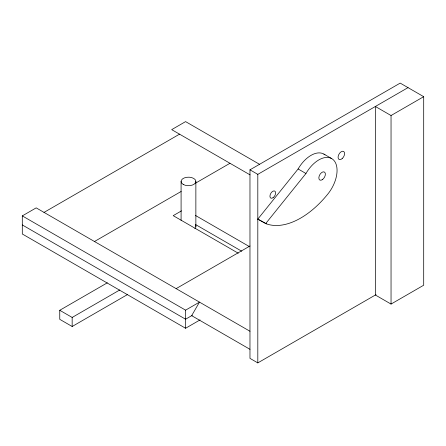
<?xml version="1.0" encoding="UTF-8"?>
<svg xmlns="http://www.w3.org/2000/svg" width="446" height="446" viewBox="0 0 446 446"><rect width="100%" height="100%" fill="white"/><g stroke="black" fill="none" stroke-linecap="round" stroke-linejoin="round"><path stroke-width="0.67" d="M191.629 315.712L199.468 302.137L185.581 310.16L22.3 215.892L22.3 233.988L185.581 328.256L200.042 319.91M265.643 223.641L305.956 173.494A25.768 14.88 -60 0 1 333.296 159.78A25.768 14.88 -60 0 1 327.955 193.893A77.108 44.516 -60 0 1 266.273 223.808L257.81 219.114L298.118 168.967A25.768 14.88 -60 0 1 324.961 154.823M22.3 215.892L36.187 207.869L249.972 331.261M43.992 212.419L179.554 134.151M94.485 241.503L181.182 191.445M195.632 183.105L229.952 163.292M376.05 294.628L257.81 362.893L249.972 358.372L249.972 169.831L400.19 83.107L423.7 96.676L423.7 285.217L391.042 304.072L375.37 295.023L375.37 106.483L391.042 115.531L423.7 96.676M181.528 210.846L173.204 215.652L238.27 253.216M249.972 169.831L257.81 174.358L408.023 87.628M127.567 294.511L72.163 326.494L59.753 319.33L59.753 310.282L107.33 282.814M59.753 310.282L72.163 317.446L119.74 289.978M176.137 288.629L250.005 245.98M192.209 315.383L185.581 319.208L22.3 224.94M257.81 219.114L266.273 223.808M323.891 154.093L331.724 158.614M298.118 168.967L305.956 173.494M259.695 164.401L185.586 121.613L171.699 129.635L250.028 174.854M195.348 215.39L249.565 246.694M195.348 224.438L241.738 251.221M191.529 315.578L249.972 349.318M391.042 115.531L391.042 304.072M257.81 174.358L257.81 362.893M195.866 181.438L195.866 226.613M185.581 310.16L185.581 328.256M181.087 181.438L181.087 220.357M72.163 317.446L72.163 326.494M195.616 225.509A7.387 4.265 0 0 1 194.874 228.742M273.103 197.662A4.02 2.319 -60 0 0 275.065 191.312A4.02 2.319 -60 0 0 270.17 194.785A4.02 2.319 -60 0 0 273.103 197.662M342.182 158.586A4.616 2.665 -60 0 0 343.649 151.434A4.616 2.665 -60 0 0 338.185 156.278A4.616 2.665 -60 0 0 342.182 158.586M322.246 179.727A4.616 2.665 -60 0 0 324.866 172.424A4.616 2.665 -60 0 0 319.219 175.958A4.616 2.665 -60 0 0 322.246 179.727M183.25 184.454A7.387 4.265 0 0 0 195.616 182.542A7.387 4.265 0 0 0 186.562 177.318A7.387 4.265 0 0 0 183.25 184.454"/></g></svg>
